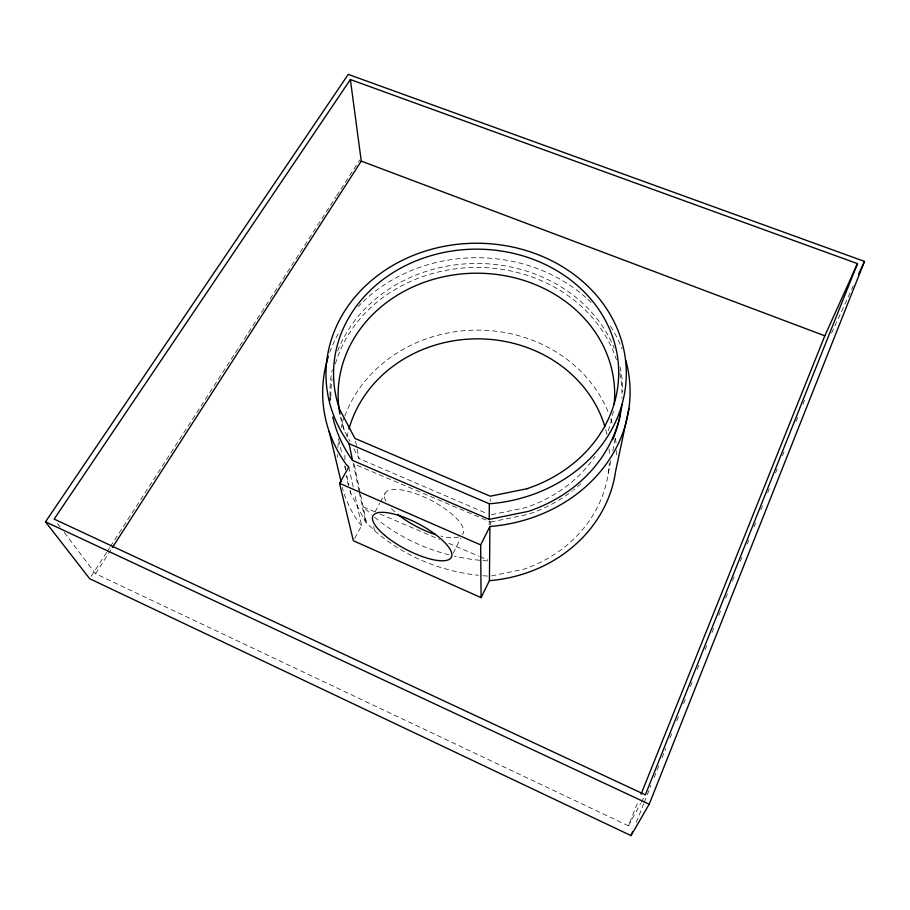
<?xml version="1.0" encoding="UTF-8"?>
<svg xmlns="http://www.w3.org/2000/svg" width="910" height="910" viewBox="0 0 910 910"><rect width="100%" height="100%" fill="white"/><g stroke="black" fill="none" stroke-linecap="round" stroke-linejoin="round"><path stroke-width="0.68" stroke-dasharray="4.55 3.41" d="M489.182 524.968L489.216 520.759M490.194 501.546L490.217 498.862M490.683 524.786L490.717 521.999L353.262 463.69L359.006 490.934M608.312 473.041L611.099 459.197M612.76 450.882L615.547 437.039M636.272 822.424L643.632 803.951M644.155 802.643L646.783 796.045M647.306 794.726L650.991 785.489M654.142 777.572L658.874 765.708M662.036 757.791L665.711 748.555M669.919 737.999L672.547 731.413M676.756 720.856L679.383 714.259M683.592 703.703L686.22 697.117M690.428 686.561L693.056 679.963M697.265 669.407L699.892 662.821M705.148 649.626L706.729 645.668M711.984 632.484L714.612 625.887M718.82 615.331L721.448 608.733M725.657 598.188L728.284 591.591M732.493 581.035L735.121 574.438M740.376 561.254L741.957 557.295M747.212 544.1L748.793 540.142M754.049 526.958L755.63 523M760.885 509.805L762.466 505.846M767.721 492.663L769.291 488.704M775.604 472.87L777.185 468.912M782.441 455.728L784.022 451.769M796.113 421.432L797.695 417.474M802.95 404.279L804.52 400.32M64.28 532.475L95.539 573.732L628.389 825.825L637.887 802.108M831.535 333.162L850.964 290.881M851.544 289.596L853.318 285.751M453.225 553.189L460.608 538.356M375.034 511.977L379.72 503.253M380.391 502.001L385.078 493.265M628.389 825.825L640.606 803.53M641.277 802.29L644.678 796.102M354.616 538.413L361.645 525.684L354.468 492.97M91.205 576.326L106.595 552.472M107.369 551.278L109.678 547.695M110.44 546.5L335.926 196.901M336.7 195.718L359.78 159.921M95.539 573.732L111.668 548.684M491.502 575.916L524.046 569.137A132.257 119.062 -0.7 0 0 609.29 463.133M491.434 514.662L525.457 507.723A138.274 121.269 -0.7 0 0 595.049 456.411M490.717 521.999L528.187 514.343A145.577 127.696 -0.7 0 0 572.242 490.979M374.795 511.761L363.124 506.779L371.314 514.434M379.993 513.979L439.689 539.459M448.778 543.338L478.626 556.078M479.923 556.636L487.714 559.957M353.853 448.766L358.995 458.538L487.476 513.82M349.963 490.808A132.257 119.062 -0.7 0 0 350.828 493.425L365.604 522.203L374.51 530.61A176.87 156.6 1.2 0 0 478.376 575.279M365.035 519.542L365.991 520.463M361.645 525.684L359.268 523.159A139.594 125.523 -0.7 0 1 343.696 492.776L342.41 487.339M57.523 523.546L60.06 526.901M340.431 416.905A138.274 121.269 -0.7 0 0 344.219 430.453L349.997 441.441M338.691 439.61L341.807 453.408M344.606 465.829L345.538 469.969M346.79 475.486L348.962 485.144M350.202 490.661L350.828 493.425M348.792 467.08L353.273 487.521M341.546 417.997L344.219 430.453M359.291 492.299L365.604 522.203M354.297 464.691L360.269 493.197M360.553 494.562L366.548 523.125M355.503 441.111L356.845 447.811M357.107 449.153L358.995 458.538M373.714 526.572L374.51 530.61M337.564 457.343A139.594 125.523 -0.7 0 1 337.564 454.5M337.883 447.356A139.594 125.523 -0.7 0 1 338.861 438.813M341.136 427.689A139.594 125.523 -0.7 0 1 344.344 417.292M344.81 416.007A139.594 125.523 -0.7 0 1 475.373 330.125A139.594 125.523 -0.7 0 1 608.312 412.389M610.781 419.089A139.594 125.523 -0.7 0 1 612.077 423.184M615.467 438.449A139.594 125.523 -0.7 0 1 616.275 445.195M616.639 450.666A139.594 125.523 -0.7 0 1 616.73 454.795M613.329 410.956A138.274 121.269 -0.7 0 1 606.936 434.104M330.057 396.043A146.374 128.208 -0.7 0 1 332.252 369.619M337.724 350.953A146.374 128.208 -0.7 0 1 475.202 263.468A146.374 128.208 -0.7 0 1 614.239 348.246M620.074 366.946A146.374 128.208 -0.7 0 1 622.736 391.857M329.727 352.432A153.722 134.657 -0.7 0 1 339.965 330.683M358.278 306.511A153.722 134.657 -0.7 0 1 361.179 303.542M363.158 301.608A153.722 134.657 -0.7 0 1 586.757 298.343M587.792 299.288A153.722 134.657 -0.7 0 1 591.83 303.155M610.473 326.189A153.722 134.657 -0.7 0 1 621.974 348.792M580.808 483.836A145.577 127.696 -0.7 0 1 573.357 490.126M330.842 396.76A145.577 127.696 -0.7 0 1 332.104 378.697M335.392 363.829A145.577 127.696 -0.7 0 1 474.485 267.46A145.577 127.696 -0.7 0 1 616.411 359.791M619.903 373.259A145.577 127.696 -0.7 0 1 621.928 398.171M348.439 485.508A132.257 119.062 -0.7 0 1 346.403 476.066M345.482 469.287A132.257 119.062 -0.7 0 1 345.243 466.568M344.924 459.721A132.257 119.062 -0.7 0 1 345.061 452.645M346.994 437.175A132.257 119.062 -0.7 0 1 348.234 431.704M605.685 429.497A132.257 119.062 -0.7 0 1 607.027 435.003M609.074 448.903A132.257 119.062 -0.7 0 1 609.416 456.001M487.533 576.053A176.87 156.6 1.2 0 1 482.289 575.666M487.612 560.913A181.773 159.716 1.1 0 1 454.283 556.124M449.074 554.861A181.773 159.716 1.1 0 1 374.533 517.187M458.674 536.968A43.93 14.97 27.3 0 1 440.906 536.07M394.747 511.773A43.93 14.97 27.3 0 1 391.163 508.28M385.863 501.103A43.93 14.97 27.3 0 1 423.525 496.746A43.93 14.97 27.3 0 1 462.451 534.636"/><path stroke-width="1.36" d="M489.227 519.36L489.341 503.799A150.173 130.551 -0.7 0 0 621.792 341.58A150.173 130.551 -0.7 0 0 417.144 253.913A150.173 130.551 -0.7 0 0 349.042 443.705L352.568 460.449L489.227 519.36L528.437 511.352A146.374 128.208 -0.7 0 0 621.951 404.506M328.373 356.424A153.722 134.657 -0.7 0 0 346.187 464.35L348.792 467.08L339.532 483.312L353.342 540.733L481.083 597.62L489.421 580.66L489.91 526.481A153.722 134.657 -0.7 0 0 625.932 360.872M628.924 408.408L615.604 471.266A139.594 125.523 -0.7 0 1 489.421 580.66M649.205 804.224L864.5 261.409L348.246 74.381L45.5 521.839L89.669 578.714L631.005 835.619L649.205 804.224L45.5 521.839M631.005 835.619L632.587 831.66M641.061 794.202L824.824 335.824L857.459 263.638L350.373 79.545L54.145 519.087L645.349 794.862L857.459 263.638M858.608 274.217L864.5 261.409M481.083 597.62L480.673 544.885L489.91 526.481M112.43 547.501L361.259 161.104L350.373 79.545M361.259 161.104L824.824 335.824M349.042 443.705L489.341 503.799M339.532 483.312L480.673 544.885M329.181 431.624L341.113 481.913M339.885 414.141A138.274 121.269 -0.7 0 1 471.073 273.307A138.274 121.269 -0.7 0 1 614.193 404.097M352.568 460.449A146.374 128.208 -0.7 0 1 332.787 417.019M330.284 400.218A146.374 128.208 -0.7 0 1 330.114 397.431M620.188 414.698A145.577 127.696 -0.7 0 1 612.669 439.678M348.951 428.997A132.257 119.062 -0.7 0 1 476.237 338.85A132.257 119.062 -0.7 0 1 604.911 426.767M435.515 534.545A43.93 14.97 27.3 0 1 397.829 514.412M526.788 488.784L490.24 496.189L354.968 438.427L339.771 409.693A142.574 123.931 -0.7 0 1 431.465 255.528A142.574 123.931 -0.7 0 1 610.508 331.251A142.574 123.931 -0.7 0 1 526.788 488.784M384.771 535.387A44.328 14.207 27.9 0 0 450.757 558.137A44.328 14.207 27.9 0 0 400.923 516.163A44.328 14.207 27.9 0 0 384.771 535.387"/></g></svg>
